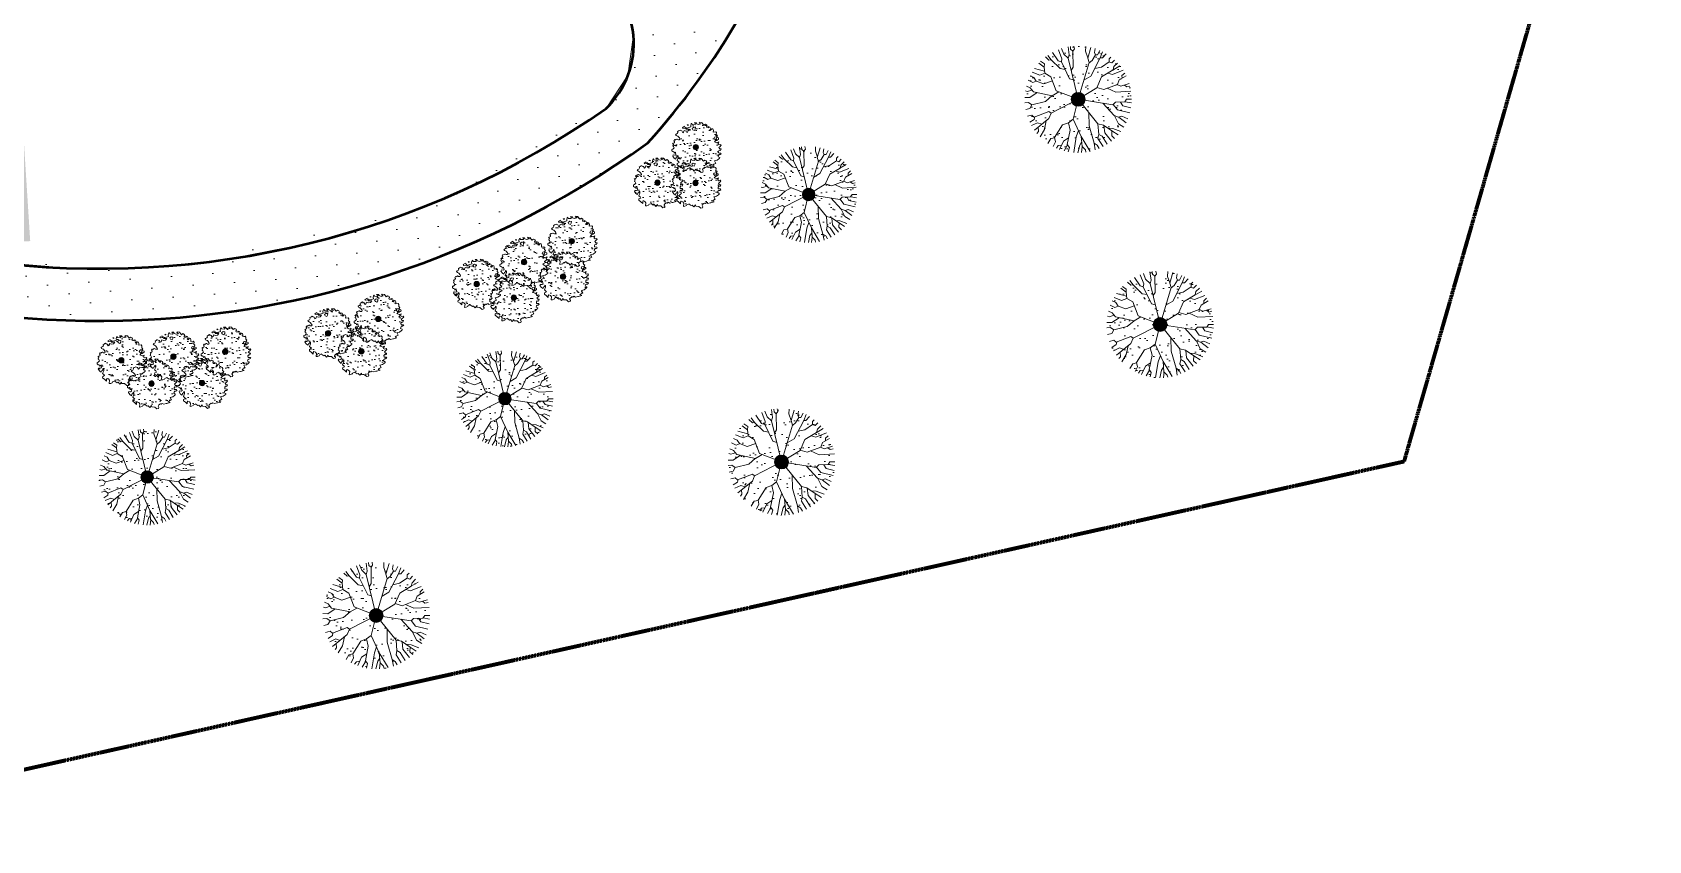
# Model space of a CAD drawing. Header units: millimetres. Extents: x -1763 to 200130, y 32327 to 185293.
# Drawn here: x 53097 to 115027, y 34628 to 65595 of the extents above; entities that cross this region are included whole.
import ezdxf

# ---------------------------------------------------------------- set-up
doc = ezdxf.new("R2010")
doc.units = ezdxf.units.MM
doc.linetypes.add('PS-GOST2.303 6', pattern=[12, 8, -1.5, 1, -1.5])
for name, color, linetype, lineweight in [('3', 7, 'Continuous', 9), ('bord', 7, 'PS-GOST2.303 6', 100), ('road', 7, 'Continuous', 50), ('trees', 7, 'Continuous', 20)]:
    doc.layers.add(name, color=color, linetype=linetype, lineweight=lineweight)
pattern_1 = [(94, (-123843172.2, -85020526.1), (-819.5010654, 340.5390314), [0, -793.75])]

# ---------------------------------------------------------------- blocks, each defined once
blk = doc.blocks.new('K12-2')
at = {"linetype": 'Continuous'}
h = blk.add_hatch(dxfattribs=at)
h.set_pattern_fill('AR-SAND', scale=2, style=0)
h.paths.add_polyline_path([(107, 192), (104, 199), (111, 208), (105, 218), (93, 225), (78, 215), (60, 238), (63, 240), (37, 243), (33, 236), (49, 227), (27, 221), (8, 228), (3, 240), (-16, 239), (-3, 230), (-7, 220), (-36, 222), (-39, 233), (-44, 232), (-50, 213), (-48, 198), (-67, 191), (-88, 186), (-98, 177), (-64, 176), (-76, 160), (-96, 158), (-114, 163), (-120, 146), (-128, 141), (-137, 159), (-147, 162), (-154, 166), (-160, 163), (-168, 159), (-178, 153), (-177, 150), (-175, 145), (-182, 133), (-192, 128), (-198, 124), (-192, 115), (-186, 112), (-175, 107), (-161, 90), (-157, 80), (-162, 73), (-169, 73), (-176, 74), (-182, 78), (-187, 79), (-195, 75), (-201, 70), (-206, 74), (-214, 62), (-207, 54), (-210, 44), (-220, 40), (-228, 34), (-219, 30), (-226, 13), (-219, 8), (-213, -6), (-225, -19), (-236, -22), (-236, -36), (-225, -43), (-216, -45), (-213, -58), (-201, -48), (-200, -52), (-194, -74), (-205, -78), (-220, -76), (-226, -87), (-211, -107), (-196, -117), (-191, -102), (-182, -95), (-180, -82), (-172, -88), (-172, -103), (-183, -130), (-171, -140), (-164, -150), (-181, -159), (-183, -172), (-162, -187), (-145, -203), (-145, -187), (-139, -177), (-124, -183), (-114, -196), (-118, -228), (-103, -226), (-88, -220), (-85, -212), (-63, -202), (-60, -206), (-41, -219), (-32, -215), (-15, -233), (1, -214), (3, -226), (32, -228), (53, -247), (70, -243), (72, -232), (64, -218), (73, -208), (87, -196), (94, -200), (104, -192), (120, -200), (143, -194), (150, -193), (183, -185), (165, -178), (175, -167), (194, -158), (181, -134), (207, -128), (226, -114), (232, -110), (233, -101), (217, -94), (220, -81), (229, -73), (237, -72), (249, -65), (243, -58), (223, -56), (221, -41), (229, -30), (241, -33), (247, -16), (235, -16), (225, -3), (235, 5), (249, 19), (243, 27), (229, 23), (218, 29), (225, 51), (211, 42), (204, 44), (184, 52), (182, 51), (195, 65), (204, 67), (223, 79), (222, 90), (207, 97), (201, 90), (198, 82), (205, 77), (189, 74), (176, 85), (184, 98), (205, 103), (211, 112), (200, 123), (202, 142), (195, 151), (170, 147), (172, 164), (167, 178), (157, 181), (145, 166), (136, 170), (144, 183), (138, 196), (122, 201), (128, 190)])
h.paths.add_polyline_path([(-13, 164), (-28, 170), (-36, 184), (-21, 195), (-4, 192), (-5, 177)], flags=16)
h.paths.add_polyline_path([(26, 0, -1), (-26, 0, -1)], flags=16)
h = blk.add_hatch(color=256, dxfattribs=at)
edge = h.paths.add_edge_path()
edge.add_arc((0, 0), 26.1, 0, 360)
for p, q in [((-168, 159), (-178, 153)), ((-160, 163), (-168, 159)), ((-154, 166), (-160, 163)), ((-147, 162), (-154, 166)), ((-137, 159), (-147, 162)), ((-128, 141), (-137, 159)), ((-110, 204), (-131, 190)), ((-131, 190), (-126, 183)), ((-126, 183), (-105, 186)), ((-114, 163), (-120, 146)), ((-96, 158), (-114, 163)), ((-111, 200), (-111, 200)), ((-95, 193), (-111, 200)), ((-105, 186), (-95, 193)), ((-88, 186), (-98, 177)), ((-98, 177), (-64, 176)), ((-76, 160), (-96, 158)), ((-67, 191), (-88, 186)), ((-76, 221), (-84, 215)), ((-84, 215), (-73, 214)), ((-64, 176), (-76, 160)), ((-73, 214), (-72, 220)), ((-48, 198), (-67, 191)), ((-44, 232), (-50, 213)), ((-50, 213), (-48, 198)), ((-39, 233), (-44, 232)), ((-36, 222), (-39, 233)), ((-7, 220), (-36, 222)), ((-21, 195), (-36, 184)), ((-36, 184), (-28, 170)), ((-28, 170), (-13, 164)), ((-4, 192), (-21, 195)), ((3, 240), (-16, 239)), ((-16, 239), (-3, 230)), ((-13, 164), (-5, 177)), ((-3, 230), (-7, 220)), ((-5, 177), (-4, 192)), ((8, 228), (3, 240)), ((27, 221), (8, 228)), ((49, 227), (27, 221)), ((37, 243), (33, 236)), ((33, 236), (49, 227)), ((63, 240), (37, 243)), ((60, 238), (63, 240)), ((78, 215), (60, 238)), ((93, 225), (78, 215)), ((105, 218), (93, 225)), ((104, 199), (111, 208)), ((107, 192), (104, 199)), ((111, 208), (105, 218)), ((128, 190), (107, 192)), ((138, 196), (122, 201)), ((122, 201), (128, 190)), ((136, 170), (144, 183)), ((145, 166), (136, 170)), ((144, 183), (138, 196)), ((157, 181), (145, 166)), ((167, 178), (157, 181)), ((172, 164), (167, 178)), ((170, 147), (172, 164)), ((-220, 40), (-228, 34)), ((-228, 34), (-219, 30)), ((-219, 30), (-226, 13)), ((-226, 13), (-219, 8)), ((-210, 44), (-220, 40)), ((-219, 8), (-213, -6)), ((-206, 74), (-214, 62)), ((-214, 62), (-207, 54)), ((-207, 54), (-210, 44)), ((-201, 70), (-206, 74)), ((-195, 75), (-201, 70)), ((-192, 128), (-198, 124)), ((-198, 124), (-192, 115)), ((-187, 79), (-195, 75)), ((-182, 133), (-192, 128)), ((-192, 115), (-186, 112)), ((-182, 78), (-187, 79)), ((-186, 112), (-175, 107)), ((-175, 145), (-182, 133)), ((-176, 74), (-182, 78)), ((-178, 153), (-177, 150)), ((-177, 150), (-175, 145)), ((-169, 73), (-176, 74)), ((-175, 107), (-161, 90)), ((-162, 73), (-169, 73)), ((-157, 80), (-162, 73)), ((-161, 90), (-157, 80)), ((-120, 146), (-128, 141)), ((6, 4), (0, 0)), ((0, 0), (2, -5)), ((5, -3), (8, 1)), ((195, 151), (170, 147)), ((176, 85), (184, 98)), ((189, 74), (176, 85)), ((182, 51), (195, 65)), ((184, 52), (182, 51)), ((184, 98), (205, 103)), ((204, 44), (184, 52)), ((205, 77), (189, 74)), ((202, 142), (195, 151)), ((195, 65), (204, 67)), ((201, 90), (198, 82)), ((198, 82), (205, 77)), ((200, 123), (202, 142)), ((211, 112), (200, 123)), ((207, 97), (201, 90)), ((204, 67), (223, 79)), ((211, 42), (204, 44)), ((205, 103), (211, 112)), ((222, 90), (207, 97)), ((225, 51), (211, 42)), ((218, 29), (225, 51)), ((229, 23), (218, 29)), ((223, 79), (222, 90)), ((225, -3), (235, 5)), ((243, 27), (229, 23)), ((235, 5), (249, 19)), ((249, 19), (243, 27)), ((-225, -19), (-236, -22)), ((-236, -22), (-236, -36)), ((-236, -36), (-225, -43)), ((-220, -76), (-226, -87)), ((-226, -87), (-211, -107)), ((-213, -6), (-225, -19)), ((-225, -43), (-216, -45)), ((-205, -78), (-220, -76)), ((-216, -45), (-213, -58)), ((-213, -58), (-201, -48)), ((-211, -107), (-196, -117)), ((-194, -74), (-205, -78)), ((-201, -48), (-200, -52)), ((-200, -52), (-194, -74)), ((-196, -117), (-191, -102)), ((-191, -102), (-182, -95)), ((-172, -103), (-183, -130)), ((-183, -130), (-171, -140)), ((-182, -95), (-180, -82)), ((-164, -150), (-181, -159)), ((-180, -82), (-172, -88)), ((-172, -88), (-172, -103)), ((-171, -140), (-164, -150)), ((2, -5), (5, -3)), ((181, -134), (207, -128)), ((194, -158), (181, -134)), ((207, -128), (226, -114)), ((217, -94), (220, -81)), ((233, -101), (217, -94)), ((220, -81), (229, -73)), ((221, -41), (229, -30)), ((223, -56), (221, -41)), ((243, -58), (223, -56)), ((235, -16), (225, -3)), ((226, -114), (232, -110)), ((229, -30), (241, -33)), ((229, -73), (237, -72)), ((232, -110), (233, -101)), ((247, -16), (235, -16)), ((237, -72), (249, -65)), ((241, -33), (247, -16)), ((249, -65), (243, -58)), ((-181, -159), (-183, -172)), ((-183, -172), (-162, -187)), ((-162, -187), (-145, -203)), ((-145, -187), (-139, -177)), ((-145, -203), (-145, -187)), ((-139, -177), (-124, -183)), ((-124, -183), (-114, -196)), ((-114, -196), (-118, -228)), ((-118, -228), (-103, -226)), ((-103, -226), (-88, -220)), ((-88, -220), (-85, -212)), ((-85, -212), (-63, -202)), ((-63, -202), (-60, -206)), ((-60, -206), (-41, -219)), ((-41, -219), (-32, -215)), ((-32, -215), (-15, -233)), ((-15, -233), (1, -214)), ((1, -214), (3, -226)), ((3, -226), (32, -228)), ((32, -228), (53, -247)), ((53, -247), (70, -243)), ((64, -218), (73, -208)), ((72, -232), (64, -218)), ((70, -243), (72, -232)), ((73, -208), (87, -196)), ((87, -196), (94, -200)), ((94, -200), (104, -192)), ((104, -192), (120, -200)), ((120, -200), (143, -194)), ((143, -194), (150, -193)), ((150, -193), (183, -185)), ((165, -178), (175, -167)), ((183, -185), (165, -178)), ((175, -167), (194, -158))]:
    blk.add_line(p, q, dxfattribs=at)
blk.add_circle((0, 0), 26.1, dxfattribs=at)
blk = doc.blocks.new('K12-3')
at = {"linetype": 'Continuous'}
h = blk.add_hatch(dxfattribs=at)
h.set_pattern_fill('AR-SAND', scale=2, style=0)
edge = h.paths.add_edge_path()
edge.add_arc((0, 0), 250.0008, 0, 360)
h = blk.add_hatch(color=256, dxfattribs=at)
edge = h.paths.add_edge_path()
edge.add_arc((0, 0), 32.4401, 0, 360)
for p, q in [((-76.171, 189.538), (-92.7245, 232.168)), ((-67.724, 211.277), (-78.0575, 237.501)), ((-42.383, 207.654), (-47.5115, 245.4435)), ((-35.143, 234.2245), (-36.5, 247.32)), ((-24.2825, 225.77), (-35.143, 234.2245)), ((-24.2825, 225.77), (-17.0425, 235.4315)), ((-17.0425, 235.4315), (-19.6865, 249.2235)), ((34.846, 224.5615), (35.5325, 247.4615)), ((44.8265, 193.228), (59.768, 242.75)), ((75.874, 218.523), (79.6195, 236.9825)), ((90.354, 207.654), (101.2515, 228.5785)), ((-159.4335, 150.8905), (-183.9205, 169.3315)), ((-158.2265, 165.3835), (-175.5915, 177.9535)), ((-159.4335, 150.8905), (-158.2265, 165.3835)), ((-136.506, 183.4995), (-152.4195, 198.162)), ((-126.8525, 184.7075), (-142.1035, 205.6845)), ((-126.8525, 184.7075), (-136.506, 183.4995)), ((-84.618, 143.6445), (-126.8525, 184.7075)), ((-93.0645, 179.8765), (-120.126, 219.248)), ((-78.5845, 175.045), (-93.0645, 179.8765)), ((-78.5845, 175.045), (-76.171, 189.538)), ((-39.9695, 96.5425), (-78.5845, 175.045)), ((-47.21, 191.9535), (-67.724, 211.277)), ((-47.21, 191.9535), (-42.383, 207.654)), ((0, 0), (-47.21, 191.9535)), ((-23.076, 149.683), (-24.2825, 225.77)), ((0, 0), (51.723, 172.5255)), ((45.2475, 194.623), (34.846, 224.5615)), ((51.723, 172.5255), (44.8265, 193.228)), ((51.222, 170.8535), (65.0135, 182.291)), ((58.98, 108.6195), (103.628, 194.3685)), ((65.0135, 182.291), (80.7005, 207.654)), ((80.7005, 207.654), (75.874, 218.523)), ((80.7005, 207.654), (90.354, 207.654)), ((103.628, 194.3685), (114.558, 222.208)), ((103.628, 194.3685), (114.4885, 194.3685)), ((108.4545, 150.8905), (144.656, 175.045)), ((114.4885, 194.3685), (131.0055, 212.925)), ((144.0985, 174.673), (156.723, 170.2135)), ((144.656, 189.538), (153.515, 197.3145)), ((144.656, 175.045), (144.656, 189.538)), ((156.723, 170.2135), (169.8045, 183.484)), ((162.5435, 136.753), (195.2505, 156.1315)), ((163.9635, 137.6055), (167.5835, 153.306)), ((167.5835, 153.306), (183.9295, 169.322)), ((-212.5285, 78.4265), (-233.4485, 89.452)), ((-207.7015, 102.581), (-224.3515, 110.301)), ((-179.9475, 112.2435), (-215.5705, 126.606)), ((-196.1685, 85.4265), (-212.5285, 78.4265)), ((-196.841, 85.6725), (-207.7015, 102.581)), ((-157.02, 131.567), (-203.867, 144.7)), ((-160.64, 72.3875), (-196.841, 85.6725)), ((-155.8135, 121.9045), (-179.9475, 112.2435)), ((-120.744, 86.171), (-160.64, 72.3875)), ((-155.8135, 121.9045), (-159.4335, 150.8905)), ((-128.059, 104.9975), (-155.8135, 121.9045)), ((-102.7185, 39.7795), (-128.059, 104.9975)), ((-60.935, 139.164), (-84.618, 143.6445)), ((-22.4435, 91.2535), (-39.9695, 96.5425)), ((-33.082, 134.51), (-23.076, 149.683)), ((27.039, 90.19), (58.98, 108.6195)), ((77.445, 144.083), (108.4545, 150.8905)), ((86.734, 53.0645), (109.661, 104.9975)), ((109.661, 104.9975), (163.9635, 137.6055)), ((138.4085, 122.26), (160.343, 115.8665)), ((160.343, 115.8665), (209.798, 135.9595)), ((183.2705, 69.973), (191.717, 90.5035)), ((191.717, 90.5035), (224.5495, 109.8975)), ((204.9915, 111.0355), (217.683, 122.94)), ((205.2595, 98.503), (204.9915, 111.0355)), ((-225.802, 8.379), (-249.854, 8.541)), ((-237.869, 36.1565), (-246.931, 39.051)), ((-224.5955, 54.2715), (-242.188, 62.006)), ((-215.33, 42.859), (-237.869, 36.1565)), ((-191.753, 31.372), (-225.802, 8.379)), ((-208.908, 34.9485), (-224.5955, 54.2715)), ((-122.0255, 16.8325), (-208.908, 34.9485)), ((-121.5065, 17.128), (-153.4, -9.737)), ((0, 0), (-125.6455, -64.085)), ((-90.1915, 34.9275), (-122.0255, 16.8325)), ((0, 0), (-102.7185, 39.7795)), ((0, 0), (-23.076, -93.071)), ((0, 0), (86.734, 53.0645)), ((0, 0), (92.7675, -114.81)), ((0, 0), (162.757, -25.4385)), ((87.7715, 55.4125), (120.5215, 45.8185)), ((120.5215, 45.8185), (183.2705, 69.973)), ((136.2085, 51.857), (176.03, 33.741)), ((176.03, 33.741), (247.138, 37.7195)), ((182.461, 69.661), (200.164, 61.5185)), ((200.164, 61.5185), (238.9355, 73.551)), ((216.5995, 66.619), (227.9185, 57.8955)), ((227.9185, 57.8955), (242.388, 61.222)), ((-231.8355, -14.5685), (-249.489, -15.98)), ((-225.802, -42.346), (-245.547, -46.976)), ((-216.1485, -73.7475), (-237.0225, -79.502)), ((-216.1485, -25.4385), (-231.8355, -14.5685)), ((-216.1485, -25.4385), (-225.802, -42.346)), ((-153.4, -9.737), (-216.1485, -25.4385)), ((-205.288, -83.4085), (-216.1485, -73.7475)), ((-136.506, -56.839), (-205.288, -83.4085)), ((-125.6455, -64.085), (-136.506, -56.839)), ((-125.6455, -64.085), (-136.506, -89.447)), ((50.335, -62.295), (51.7395, -124.4715)), ((114.9015, -17.9585), (168.79, -76.1625)), ((162.757, -25.4385), (174.824, -13.361)), ((163.9625, -24.231), (183.2705, -49.593)), ((174.824, -13.361), (218.2645, -12.1535)), ((183.2705, -49.593), (241.6965, -63.9)), ((197.733, -12.724), (208.6105, -30.2695)), ((208.6105, -30.2695), (246.9005, -39.2465)), ((218.2645, -12.1535), (226.7115, -0.0755)), ((218.8865, -11.263), (249.4185, -17.0505)), ((226.7115, -0.0755), (250, -0.0765)), ((-205.288, -94.2785), (-225.723, -107.4675)), ((-189.601, -109.9795), (-217.6905, -122.9265)), ((-202.544, -82.349), (-205.288, -94.2785)), ((-136.506, -89.447), (-203.9625, -144.5665)), ((-185.981, -151.042), (-192.619, -159.3685)), ((-169.785, -116.64), (-189.601, -109.9795)), ((-186.8845, -130.6115), (-185.981, -151.042)), ((-158.2265, -141.3805), (-178.538, -174.9975)), ((-148.936, -99.6035), (-158.2265, -141.3805)), ((-72.5505, -119.6405), (-109.9585, -178.8195)), ((-46.0035, -109.9795), (-72.5505, -119.6405)), ((-37.5565, -143.795), (-50.83, -211.4285)), ((-23.076, -93.071), (-46.0035, -109.9795)), ((-46.0035, -109.9795), (-37.5565, -143.795)), ((-23.076, -93.071), (14.332, -173.9885)), ((1.4495, -146.122), (-8.5955, -175.1965)), ((51.7395, -124.4715), (74.667, -205.389)), ((92.7675, -114.81), (96.388, -164.3275)), ((92.7675, -114.81), (118.1085, -120.8485)), ((118.1085, -120.8485), (157.9295, -147.419)), ((120.616, -122.5225), (124.1415, -157.0805)), ((138.4365, -134.412), (162.757, -136.549)), ((157.9295, -147.419), (156.723, -170.3655)), ((157.9295, -147.419), (186.678, -166.2875)), ((162.757, -136.549), (199.1215, -151.165)), ((168.79, -76.1625), (189.3045, -83.4085)), ((169.9275, -76.565), (188.097, -114.81)), ((188.097, -114.81), (213.2875, -130.418)), ((189.3045, -83.4085), (204.9915, -78.578)), ((190.0665, -83.174), (224.7135, -109.562)), ((204.9915, -78.578), (232.953, -90.7365)), ((-128.059, -183.651), (-141.462, -206.128)), ((-109.781, -179.7675), (-128.059, -183.651)), ((-106.3385, -198.143), (-117.148, -220.854)), ((-109.9585, -178.8195), (-106.3385, -198.143)), ((-93.0645, -216.259), (-101.9015, -228.2905)), ((-77.495, -214.344), (-93.0645, -216.259)), ((-68.9305, -195.7285), (-86.752, -234.4665)), ((-44.578, -179.573), (-68.9305, -195.7285)), ((-49.2645, -213.583), (-65.8475, -241.173)), ((-50.83, -211.4285), (-41.1765, -224.7135)), ((-41.1765, -224.7135), (-46.312, -245.674)), ((-8.5955, -175.1965), (-20.989, -249.118)), ((7.0915, -213.8435), (-1.3745, -249.996)), ((16.362, -200.4025), (7.0915, -213.8435)), ((14.332, -173.9885), (56.0995, -243.6255)), ((14.332, -173.9885), (17.952, -221.0905)), ((18.555, -221.693), (15.6545, -249.51)), ((17.952, -221.0905), (33.639, -236.7905)), ((74.667, -205.389), (89.1475, -215.0515)), ((74.667, -205.389), (79.931, -236.8775)), ((89.1475, -215.0515), (97.5055, -230.2015)), ((96.4615, -164.3665), (92.7675, -183.651)), ((92.7675, -183.651), (116.4625, -221.216)), ((96.388, -164.3275), (112.075, -172.781)), ((112.075, -172.781), (135.338, -210.1995)), ((124.1415, -157.0805), (155.3705, -195.858)), ((156.723, -170.3655), (170.471, -182.865)), ((33.639, -236.7905), (36.361, -247.342))]:
    blk.add_line(p, q, dxfattribs=at)
blk.add_circle((0, 0), 32.4401, dxfattribs=at)

msp = doc.modelspace()

# ---------------------------------------------------------------- hatches: boundary and pattern name
at = {"layer": '3', "linetype": 'Continuous'}
h = msp.add_hatch(dxfattribs=at)
h.set_pattern_fill('DOTS', color=256, scale=500, angle=94, style=0)
h.set_pattern_definition(pattern_1)
h.paths.add_polyline_path([(56193, 76954), (76612, 69394), (78713, 69698), (80257, 71153), (82568, 77738), (84799, 77675), (80217, 66235), (77856, 62748), (76677, 61362), (75193, 62791), (76023, 64708), (75295, 67394), (73973, 68238), (55498, 75078)])
h = msp.add_hatch(dxfattribs=at)
h.set_pattern_fill('DOTS', color=256, scale=500, angle=94, style=0)
h.set_pattern_definition(pattern_1)
edge = h.paths.add_edge_path()
edge.add_line((75193, 62791), (68048, 58929))
edge.add_line((68048, 58929), (59305, 56765))
edge.add_line((59305, 56765), (51261, 56831))
edge.add_line((51261, 56831), (50345, 71242))
edge.add_line((50345, 71242), (48349, 71115))
edge.add_line((48349, 71115), (49236, 57160))
edge.add_line((49236, 57160), (44440, 58501))
edge.add_line((44440, 58501), (41404, 59750))
edge.add_line((41404, 59750), (34278, 64175))
edge.add_line((34278, 64175), (33751, 64442))
edge.add_line((33751, 64442), (32628, 62945))
edge.add_line((32628, 62945), (37343, 59590))
edge.add_line((37343, 59590), (40336, 57993))
edge.add_line((40336, 57993), (44960, 56182))
edge.add_line((44960, 56182), (50025, 54990))
edge.add_line((50025, 54990), (55665, 54543))
edge.add_line((55665, 54543), (58695, 54672))
edge.add_line((58695, 54672), (61713, 55058))
edge.add_line((61713, 55058), (66137, 56110))
edge.add_line((66137, 56110), (71411, 58194))
edge.add_line((71411, 58194), (75045, 60246))
edge.add_line((75045, 60246), (76677, 61362))
at = {"layer": 'trees', "linetype": 'Continuous'}
h = msp.add_hatch(dxfattribs=at)
h.set_pattern_fill('AR-SAND', color=256, scale=20, style=0)
h.set_pattern_definition([(37.5, (-124632192.6, -85138317.2), (-32.000626, 978.8264747), [0, -772.16, 0, -863.6, 0, -825.5]), (7.5, (-124632192.6, -85138317.2), (899.046566, 1433.650201), [0, -416.56, 0, -695.96, 0, -266.7]), (327.5, (-124632817.5, -85138317.2), (1581.9847405, 2.8743694), [0, -254, 0, -914.4, 0, -1193.8]), (317.5, (-124632817.5, -85138317.2), (1527.112905, 445.858647), [0, -127, 0, -599.44, 0, -685.8])])
h.paths.add_polyline_path([(51701, 62523), (52018, 57533), (53016, 57597), (52699, 62587)])
h.paths.add_polyline_path([(51650, 63322), (52648, 63385), (52319, 68562), (51321, 68498)])
h.paths.add_polyline_path([(57426, 72445), (57773, 73383), (65276, 70605), (64928, 69667)])
h.paths.add_polyline_path([(65679, 69390), (66026, 70327), (74279, 67272), (73931, 66334)])
h.paths.add_polyline_path([(59096, 76732), (64723, 74648), (65070, 75586), (59444, 77670)])
h.paths.add_polyline_path([(65473, 74371), (70513, 72505), (70860, 73443), (65821, 75309)])
h.paths.add_polyline_path([(71264, 72227), (76890, 70144), (77237, 71082), (71611, 73165)])
h.paths.add_polyline_path([(58966, 82069), (58364, 82868), (65587, 88312), (66189, 87513)])
h.paths.add_polyline_path([(59095, 89179), (55595, 86541), (54993, 87340), (58493, 89978)])
h.paths.add_polyline_path([(59734, 89661), (59132, 90459), (62327, 92867), (62929, 92068)])
h.paths.add_polyline_path([(66232, 94558), (65630, 95357), (71221, 99570), (71823, 98771)])
h.paths.add_polyline_path([(72461, 99253), (71860, 100051), (75853, 103060), (76455, 102262)])
edge = h.paths.add_edge_path()
edge.add_line((77093, 102743), (76492, 103542))
edge.add_line((76492, 103542), (78061, 104724))
edge.add_arc((97660, 115362), 22300, 197.19417, 208.49277, ccw=False)
edge.add_line((76356, 108770), (77380, 108848))
edge.add_arc((97660, 115362), 21300, 197.80964, 210.80387)
edge.add_line((79365, 104455), (77093, 102743))
edge = h.paths.add_edge_path()
edge.add_line((85556, 97836), (84965, 97028))
edge.add_arc((97660, 115362), 22300, 235.30127, 245.08966)
edge.add_line((88267, 95137), (88615, 96078))
edge.add_arc((97660, 115362), 21300, 235.37206, 244.87178, ccw=False)
h.paths.add_polyline_path([(75618, 94619), (75016, 95417), (79009, 98427), (79611, 97628)])
h.paths.add_polyline_path([(69389, 89924), (68787, 90723), (74377, 94936), (74979, 94137)])
edge = h.paths.add_edge_path()
edge.add_line((80250, 98109), (79648, 98908))
edge.add_line((79648, 98908), (82133, 100781))
edge.add_arc((97660, 115362), 21300, 223.20183, 233.21981)
edge.add_line((84906, 98302), (84314, 97496))
edge.add_arc((97660, 115362), 22300, 225.51288, 233.24153, ccw=False)
edge.add_line((82033, 99453), (80250, 98109))
edge = h.paths.add_edge_path()
edge.add_arc((97660, 115362), 22300, 254.34927, 276.05872)
edge.add_line((100013, 93187), (99908, 94181))
edge.add_arc((97660, 115362), 21300, 254.56714, 276.05872, ccw=False)
edge.add_line((91992, 94830), (91644, 93889))
edge = h.paths.add_edge_path()
edge.add_line((104612, 94174), (104276, 95116))
edge.add_arc((97660, 115362), 21300, 278.21066, 288.09552, ccw=False)
edge.add_line((100702, 94281), (100807, 93286))
edge.add_arc((97660, 115362), 22300, 278.11412, 288.16545)

# ---------------------------------------------------------------- linework, layer by layer
at = {"layer": '3', "linetype": 'Continuous', "flags": 128}
msp.add_lwpolyline([(50345, 71242), (51261, 56831), (54497, 56563), (56113, 56546), (58003, 56624), (60606, 56906), (63723, 57518), (66674, 58387), (69422, 59471), (71369, 60415), (73100, 61390), (75084, 62682), (75919, 63935), (76127, 65481), (75806, 66622), (75295, 67394), (74556, 68022), (55425, 75105), (55092, 74402), (54078, 73195), (52995, 72330), (51732, 71662), (50345, 71242)], close=True, dxfattribs=at)
at = {"layer": 'bord', "ltscale": 0.7}
for p, q in [((105663, 49163), (115027, 81860)), ((40559, 34628), (105663, 49163))]:
    msp.add_line(p, q, dxfattribs=at)
at = {"layer": 'road'}
for centre, radius, start, end in [((56281, 79901), 27562, 317.7315, 342.82237), ((72745, 65147), 3398, 313.5064, 57.78743), ((55665, 90325), 35782, 229.92314, 305.96067), ((55665, 90325), 33782, 262.50968, 305.08867)]:
    msp.add_arc(centre, radius, start, end, dxfattribs=at)

# ---------------------------------------------------------------- block references
at = {"layer": 'trees'}
for name, p, xscale, yscale, zscale in [('K12-3', (93168, 63029), 8.190000080503523, 8.190000080503523, 8.190000080503523), ('K12-2', (78519, 61195), 3.920000046491623, 3.920000046491623, 3.920000046491623), ('K12-2', (77051, 59836), 3.920000046491623, 3.920000046491623, 3.920000046491623), ('K12-2', (78505, 59822), 3.920000046491623, 3.920000046491623, 3.920000046491623), ('K12-3', (82841, 59382), 7.37100001424551, 7.37100001424551, 7.37100001424551), ('K12-2', (73768, 57595), 3.920000046491623, 3.920000046491623, 3.920000046491623), ('K12-2', (71936, 56792), 3.920000046491623, 3.920000046491623, 3.920000046491623), ('K12-2', (73434, 56236), 3.920000046491623, 3.920000046491623, 3.920000046491623), ('K12-2', (70122, 55951), 3.920000046491623, 3.920000046491623, 3.920000046491623), ('K12-2', (71546, 55431), 3.920000046491623, 3.920000046491623, 3.920000046491623), ('K12-3', (96308, 54406), 8.190000080503523, 8.190000080503523, 8.190000080503523), ('K12-2', (66352, 54615), 3.920000046491623, 3.920000046491623, 3.920000046491623), ('K12-2', (64429, 54065), 3.920000046491623, 3.920000046491623, 3.920000046491623), ('K12-2', (56506, 53032), 3.920000046491623, 3.920000046491623, 3.920000046491623), ('K12-2', (58501, 53170), 3.920000046491623, 3.920000046491623, 3.920000046491623), ('K12-2', (60491, 53364), 3.920000046491623, 3.920000046491623, 3.920000046491623), ('K12-2', (65703, 53373), 3.920000046491623, 3.920000046491623, 3.920000046491623), ('K12-3', (71204, 51560), 7.37100001424551, 7.37100001424551, 7.37100001424551), ('K12-2', (57663, 52134), 3.920000046491623, 3.920000046491623, 3.920000046491623), ('K12-2', (59603, 52158), 3.920000046491623, 3.920000046491623, 3.920000046491623), ('K12-3', (81802, 49136), 8.190000080503523, 8.190000080503523, 8.190000080503523), ('K12-3', (57498, 48560), 7.37100001424551, 7.37100001424551, 7.37100001424551), ('K12-3', (66275, 43255), 8.190000080503523, 8.190000080503523, 8.190000080503523)]:
    msp.add_blockref(name, p, dxfattribs=dict(at, xscale=xscale, yscale=yscale, zscale=zscale))

doc.saveas('drawing.dxf')
